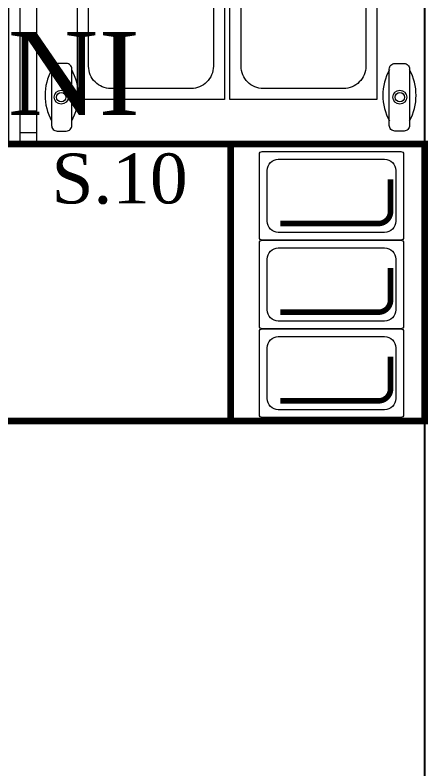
# Model space of a CAD drawing. Header units: millimetres. Extents: x -29311 to -3405, y 28913 to 42880.
# Drawn here: x -26041.1 to -25966.7, y 39413 to 39549 of the extents above; entities that cross this region are included whole.
import ezdxf
from ezdxf.enums import TextEntityAlignment as Align

# ---------------------------------------------------------------- set-up
doc = ezdxf.new("R2010")
doc.units = ezdxf.units.MM
doc.linetypes.add('HIDDEN', pattern=[0.375, 0.25, -0.125])
for name, color, linetype in [('A-BA-HIDDEN', 136, 'HIDDEN'), ('A-MERDIVEN', 125, 'Continuous'), ('A-SIVA-ALCIPAN', 247, 'Continuous'), ('A-YAZI', 136, 'Continuous'), ('Servis', 194, 'Continuous')]:
    doc.layers.add(name, color=color, linetype=linetype)
doc.layers.add('OC-Mutfak Ekipman', color=157, linetype='Continuous', lineweight=0)
doc.layers.add('TES_SU', color=150, linetype='Continuous', lineweight=25)
doc.styles.add('YAZ-50', font='times.ttf', dxfattribs={"width": 0.9})

# ---------------------------------------------------------------- blocks, each defined once
blk = doc.blocks.new('2. bodrum kat kirişileri')
at = {"layer": 'A-BA-HIDDEN', "ltscale": 50}
blk.add_lwpolyline([(976.63, -22763.86), (976.63, -23078.05)], dxfattribs=at)
blk = doc.blocks.new('6565557')
at = {"layer": 'OC-Mutfak Ekipman'}
for points in [[(583.05, 1753.67), (568.05, 1753.67, 0.414214), (567.55, 1753.17), (567.55, 1728.17, 0.414214), (568.05, 1727.67), (583.05, 1727.67, 0.414214), (583.55, 1728.17), (583.55, 1753.17, 0.414214)], [(580.14, 1752.26), (570.96, 1752.26, 0.414214), (568.96, 1750.26), (568.96, 1731.08, 0.414214), (570.96, 1729.08), (580.14, 1729.08, 0.414214), (582.14, 1731.08), (582.14, 1750.26, 0.414214)]]:
    blk.add_lwpolyline(points, format="xyb", close=True, dxfattribs=at)
at = {"layer": 'OC-Mutfak Ekipman', "const_width": 1}
blk.add_lwpolyline([(580.55, 1749.92), (580.55, 1732.21, -0.414214), (578.35, 1730.01), (572.55, 1730.01)], format="xyb", dxfattribs=at)
blk = doc.blocks.new('salatabar-150')
at = {"layer": 'OC-Mutfak Ekipman'}
for points in [[(-17540.05, 32009.69), (-17540.05, 32009.69, -0.414214), (-17541.05, 32010.69), (-17541.05, 32158.69, -0.414214), (-17540.05, 32159.69), (-17540.05, 32159.69, -0.414214), (-17539.05, 32158.69), (-17539.05, 32010.69, -0.414214)], [(-17526.66, 32023.97), (-17526.66, 32044.47, -0.414214), (-17522.66, 32048.47), (-17508.16, 32048.47, -0.414214), (-17504.16, 32044.47), (-17504.16, 32023.97, -0.414214), (-17508.16, 32019.97), (-17522.66, 32019.97, -0.414214)], [(-17499.16, 32023.97), (-17499.16, 32044.47, -0.414214), (-17495.16, 32048.47), (-17480.66, 32048.47, -0.414214), (-17476.66, 32044.47), (-17476.66, 32023.97, -0.414214), (-17480.66, 32019.97), (-17495.16, 32019.97, -0.414214)], [(-17532.34, 32012.29), (-17530.69, 32012.29, 0.414214), (-17529.69, 32013.29), (-17529.69, 32023.48, 0.414214), (-17530.69, 32024.48), (-17532.34, 32024.48, 0.414214), (-17533.34, 32023.48), (-17533.34, 32013.29, 0.414214)], [(-17469.76, 32012.29), (-17471.42, 32012.29, -0.414214), (-17472.42, 32013.29), (-17472.42, 32023.48, -0.414214), (-17471.42, 32024.48), (-17469.76, 32024.48, -0.414214), (-17468.76, 32023.48), (-17468.76, 32013.29, -0.414214)]]:
    blk.add_lwpolyline(points, format="xyb", close=True, dxfattribs=at)
for points in [[(-17466.05, 32009.95), (-17466.05, 32159.95), (-17536.05, 32159.95), (-17536.05, 32009.95)], [(-17528.66, 32017.97), (-17528.66, 32050.47), (-17502.16, 32050.47), (-17502.16, 32017.97)], [(-17501.16, 32017.97), (-17501.16, 32050.47), (-17474.66, 32050.47), (-17474.66, 32017.97)]]:
    blk.add_lwpolyline(points, close=True, dxfattribs=at)
blk.add_lwpolyline([(-17539.05, 32015.95), (-17536.05, 32015.95), (-17536.05, 32011.95), (-17539.05, 32011.95)], dxfattribs=at)
at = {"layer": 'OC-Mutfak Ekipman', "const_width": 1.2}
for points in [[(-17565.05, 31959.95), (-17565.05, 32009.95), (-17501.05, 32009.95), (-17501.05, 31959.95)], [(-17466.05, 32009.95), (-17466.05, 31959.95), (-17501.05, 31959.95), (-17501.05, 32009.95)]]:
    blk.add_lwpolyline(points, close=True, dxfattribs=at)
at = {"layer": 'OC-Mutfak Ekipman'}
for centre, radius in [((-17531.59, 32018.39), 1.26), ((-17531.59, 32018.39), 0.848), ((-17470.52, 32018.39), 1.26), ((-17470.52, 32018.39), 0.848)]:
    blk.add_circle(centre, radius, dxfattribs=at)
for centre, start, end in [((-17524.88, 32018.73), 151.4633, 208.5367), ((-17538.15, 32018.73), 331.4633, 28.5367), ((-17463.95, 32018.73), 151.4633, 208.5367), ((-17477.22, 32018.73), 331.4633, 28.5367)]:
    blk.add_arc(centre, 9.63, start, end, dxfattribs=at)
at = {"layer": 'Servis', "xscale": -1, "rotation": 90}
for p in [(-15742.18, 32576.15), (-15742.18, 32560.15), (-15742.18, 32544.15)]:
    blk.add_blockref('6565557', p, dxfattribs=at)

msp = doc.modelspace()

# ---------------------------------------------------------------- linework, layer by layer
at = {"layer": 'A-SIVA-ALCIPAN'}
msp.add_line((-25967.26, 39730.87), (-25967.28, 39316.17), dxfattribs=at)
msp.add_line((-25967.26, 39730.87), (-25967.28, 39316.17), dxfattribs=at)

# ---------------------------------------------------------------- block references
at = {"layer": 'A-MERDIVEN'}
msp.add_blockref('2. bodrum kat kirişileri', (-26943.91, 62392.7), dxfattribs=at)
at = {"layer": 'TES_SU'}
msp.add_blockref('salatabar-150', (-8501.21, 7515.77), dxfattribs=at)

# ---------------------------------------------------------------- texts
at = {"layer": 'A-YAZI', "style": 'YAZ-50'}
msp.add_text('SALATA BAR ALANI', height=15, dxfattribs=at).set_placement((-26127.44, 39530.93), align=Align.CENTER)
at = {"layer": 'A-YAZI', "color": 7, "style": 'YAZ-50'}
msp.add_text('S.10', height=9, dxfattribs=at).set_placement((-26022.28, 39515), align=Align.CENTER)

doc.saveas('drawing.dxf')
